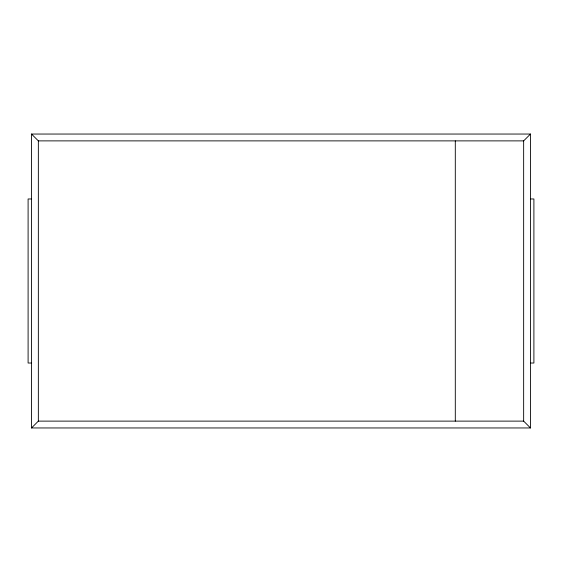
<?xml version="1.0" encoding="UTF-8"?>
<svg xmlns="http://www.w3.org/2000/svg" width="562" height="562" viewBox="0 0 562 562"><rect width="100%" height="100%" fill="white"/><g stroke="black" fill="none" stroke-linecap="round" stroke-linejoin="round"><path stroke-width="0.84" d="M31.514 427.956L38.349 421.121L523.651 421.121L530.486 427.956L530.486 134.044L31.514 134.044L31.514 427.956L530.486 427.956M31.514 134.044L38.349 140.879L523.651 140.879L530.486 134.044M31.514 198.976L28.1 198.976L28.1 363.024L31.514 363.024M530.486 198.976L533.9 198.976L533.9 363.024L530.486 363.024M523.651 140.879L523.651 421.121M455.297 140.879L455.297 421.121M38.349 140.879L38.349 421.121"/></g></svg>
